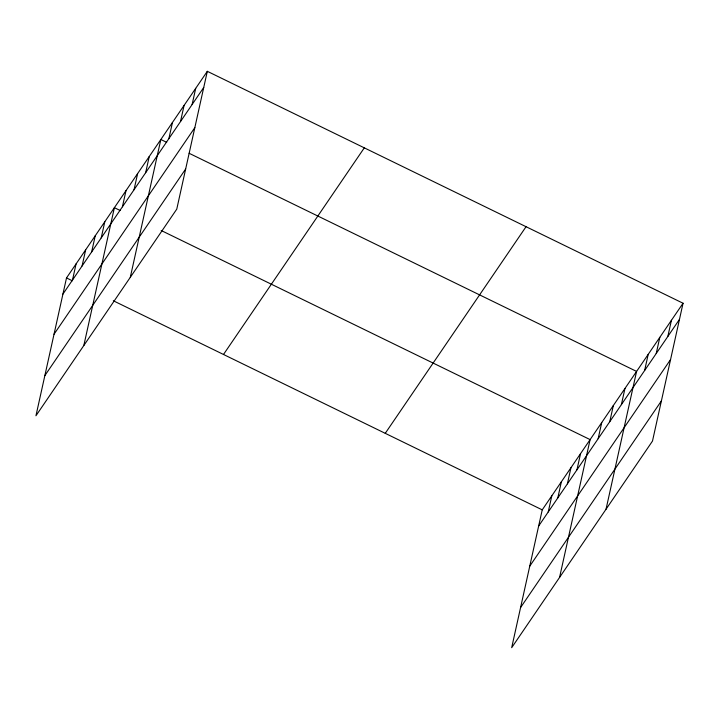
<?xml version="1.0" encoding="UTF-8"?>
<svg xmlns="http://www.w3.org/2000/svg" width="719" height="719" viewBox="0 0 719 719"><rect width="100%" height="100%" fill="white"/><g stroke="black" fill="none" stroke-linecap="round" stroke-linejoin="round"><path stroke-width="1.08" d="M207.315 71.316L66.508 277.938L35.95 415.762L176.766 209.139L207.315 71.316L683.05 303.238L652.493 441.062L511.685 647.684L542.234 509.861L683.05 303.238M72.502 280.042L76.079 263.882M82.074 265.994L85.66 249.835M91.646 251.947L95.232 235.787M101.226 237.89L104.803 221.731M83.826 345.515L114.384 207.683L120.235 210.532M122.419 206.793L125.996 190.634M134.031 189.753L137.617 173.594M145.651 172.704L149.237 156.544M130.292 277.327L160.849 139.495L166.7 142.353M168.884 138.614L172.47 122.455M180.505 121.565L184.082 105.405M192.117 104.516L195.703 88.356M548.229 511.964L551.815 495.804M557.809 497.916L561.386 481.757M567.381 483.869L570.967 467.709M576.953 469.813L580.539 453.653M559.562 577.438L590.11 439.606L161.191 230.502M598.145 438.716L601.731 422.556M609.766 421.676L613.352 405.516M621.387 404.626L624.964 388.467M606.027 509.25L636.585 371.417L189.124 153.282M644.619 370.537L648.196 354.377M656.231 353.487L659.817 337.328M667.852 336.438L671.429 320.279M62.921 294.098L203.738 87.475M54.024 334.245L194.831 127.623M44.848 375.615L185.664 168.992M223.501 354.467L364.308 147.844M385.249 433.323L526.056 226.701M538.657 526.02L679.464 319.398M529.75 566.168L670.566 359.545M520.583 607.537L661.399 400.914M66.508 277.938L72.358 280.787M113.314 300.758L542.234 509.861"/></g></svg>
